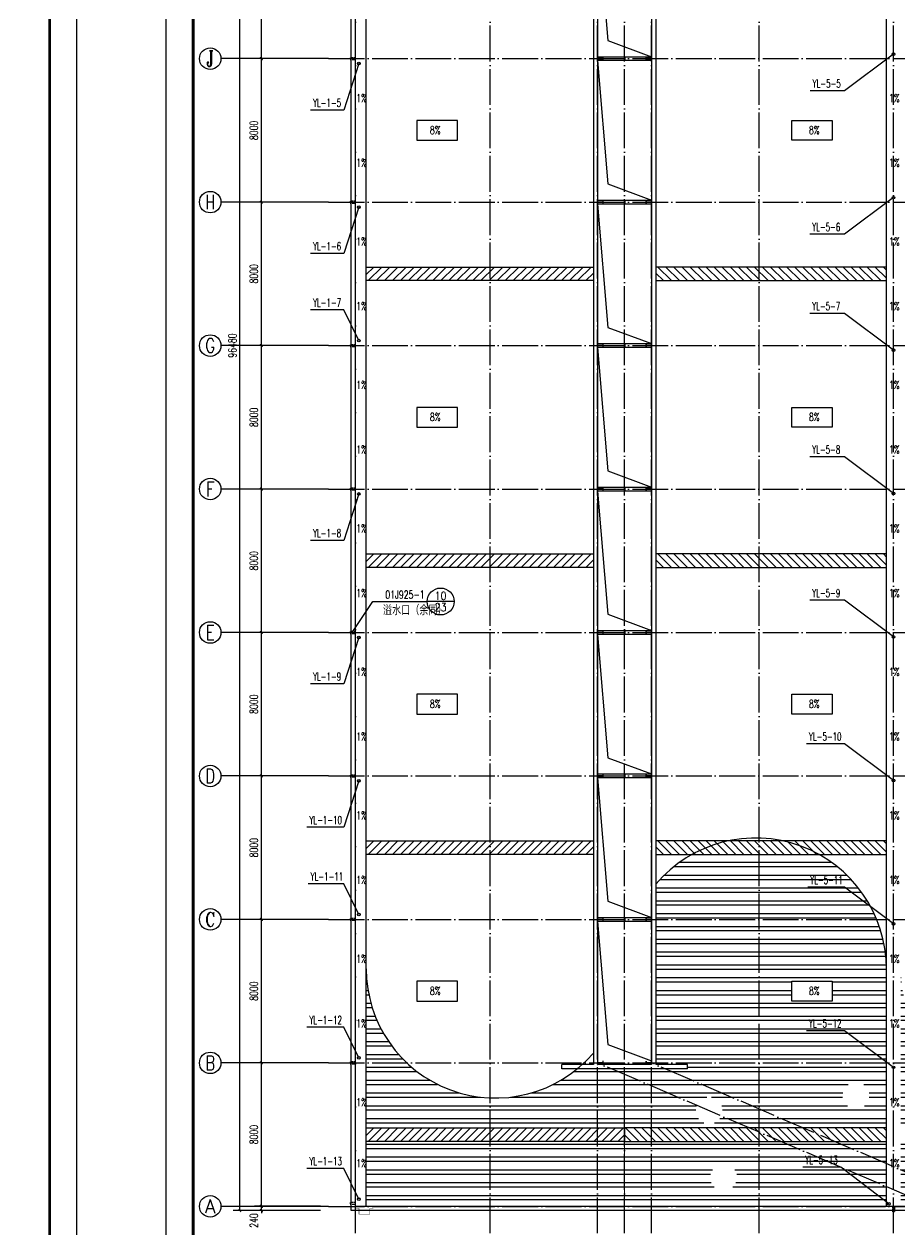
# Model space of a CAD drawing. Extents: x 14168272 to 29396535, y -812963 to 33736.
# Drawn here: x 14857348 to 14906172, y -305534 to -238294 of the extents above; entities that cross this region are included whole.
import ezdxf
from ezdxf.enums import TextEntityAlignment as Align

# ---------------------------------------------------------------- set-up
doc = ezdxf.new("R2010")
doc.units = 0
doc.header["$LTSCALE"] = 1000
doc.header["$MEASUREMENT"] = 0
doc.linetypes.add('DASH', pattern=[0.35, 0.25, -0.1])
doc.linetypes.add('DOTE', pattern=[2.42, 2, -0.2, 0.02, -0.2])
for name, color, linetype in [('AXIS', 3, 'Continuous'), ('AXIS_TEXT', 7, 'Continuous'), ('COLUMN', 2, 'Continuous'), ('DIM_IDEN', 3, 'Continuous'), ('DIM_SYMB', 3, 'Continuous'), ('DIM_雨水', 3, 'Continuous'), ('DOTE', 8, 'DOTE'), ('PUB_DIM', 3, 'Continuous'), ('PUB_TEXT', 7, 'Continuous'), ('TK', 4, 'Continuous'), ('TWT_TEXT', 7, 'Continuous'), ('VPIPE-雨水', 4, 'Continuous'), ('WALL-PARAPET', 6, 'Continuous'), ('填充', 251, 'Continuous'), ('采光带', 4, 'Continuous')]:
    doc.layers.add(name, color=color, linetype=linetype)
doc.styles.add('_TCH_AXIS', font='COMPLEX', dxfattribs={"bigfont": 'GBCBIG'})
doc.styles.add('_TCH_DIM', font='SIMPLEX', dxfattribs={"bigfont": 'GBCBIG'})
doc.styles.add('_TCH_DIM_T3', font='SIMPLEX', dxfattribs={"width": 0.705882, "bigfont": 'GBCBIG'})
doc.styles.add('_TCH_LABEL', font='COMPLEX', dxfattribs={"bigfont": 'GBCBIG'})
doc.styles.add('_TWT_SERIAL', font='COMPLEX', dxfattribs={"width": 0.8, "height": 3, "bigfont": 'HZTXT'})
doc.styles.add('COMPLEX', font='COMPLEX')
doc.dimstyles.new('_TCH_ARCH&&150', dxfattribs={"dimtxt": 446.25, "dimasz": 150, "dimexe": 375, "dimexo": 450, "dimgap": 189.375, "dimtad": 1, "dimdec": 0, "dimzin": 0, "dimdsep": 46, "dimtxsty": '_TCH_DIM_T3', "dimblk": 'ARCHTICK', "dimcen": 0.09, "dimclrt": 7, "dimazin": 2, "dimtfac": 1, "dimtdec": 0, "dimtix": 1, "dimtmove": 2, "dimatfit": 3, "dimfxl": 0, "dimtolj": 1, "dimtzin": 0, "dimarcsym": 0})

# ---------------------------------------------------------------- blocks, each defined once
blk = doc.blocks.new('A$C0FCD69EC')
at = {"layer": 'COLUMN'}
blk.add_hatch(color=256, dxfattribs=at).paths.add_polyline_path([(300, 180), (294, 180), (294, 94), (6, 94), (6, 180), (0, 180), (0, 0), (6, 0), (6, 86), (294, 86), (294, 0), (300, 0)])
blk.add_lwpolyline([(300, 0), (294, 0), (294, 86), (6, 86), (6, 0), (0, 0), (0, 180), (6, 180), (6, 94), (294, 94), (294, 180), (300, 180)], close=True, dxfattribs=at)
blk = doc.blocks.new('A$C22C4548D')
blk.add_line((0, 10), (300, 10))
blk.add_lwpolyline([(30, 20), (270, 20), (270, 0), (30, 0)], close=True)
blk = doc.blocks.new('GeYuanFrame_34818471', base_point=(20.09, 4.53))
at = {"layer": 'TK'}
blk.add_lwpolyline([(20.09, 4.53), (20.09, 598.53), (1071.09, 598.53), (1071.09, 4.53)], close=True, dxfattribs=at)
at = {"layer": 'TK', "const_width": 1}
blk.add_lwpolyline([(45.09, 588.53), (1061.09, 588.53), (1061.09, 14.53), (45.09, 14.53)], close=True, dxfattribs=at)
blk = doc.blocks.new('GeYuanFrame_16784812', base_point=(20.09, 4.53))
at = {"layer": 'TK'}
blk.add_lwpolyline([(20.09, 4.53), (20.09, 598.53), (1071.09, 598.53), (1071.09, 4.53)], close=True, dxfattribs=at)
at = {"layer": 'TK', "const_width": 1}
blk.add_lwpolyline([(45.09, 588.53), (1061.09, 588.53), (1061.09, 14.53), (45.09, 14.53)], close=True, dxfattribs=at)
blk = doc.blocks.new('_AXISO')
blk.add_circle((0, 0), 0.5)
at = {"layer": 'AXIS_TEXT', "style": 'COMPLEX', "width": 1.041667}
blk.add_attdef('A', text='', height=0.56, dxfattribs=at).set_placement((-0.25, -0.28), (0.25, -0.28), align=Align.FIT)
blk = doc.blocks.new('_ArchTick')
at = {"color": 0, "linetype": 'ByBlock', "const_width": 0.4}
blk.add_lwpolyline([(-0.5, -0.5), (0.5, 0.5)], dxfattribs=at)
blk = doc.blocks.new('*D235')
at = {"layer": 'AXIS', "color": 0, "lineweight": -2}
for p, q in [((14873873, -207980), (14868998, -207980)), ((14869373, -304460), (14869373, -207980)), ((14873873, -304460), (14868998, -304460))]:
    blk.add_line(p, q, dxfattribs=at)
at = {"layer": 'Defpoints', "color": 0}
for p in [(14869373, -207980), (14874323, -207980), (14874323, -304460)]:
    blk.add_point(p, dxfattribs=at)
at = {"layer": 'AXIS', "color": 0, "lineweight": -2, "xscale": 150, "yscale": 150, "zscale": 150}
for p, rotation in [((14869373, -207980), 90), ((14869373, -304460), 270)]:
    blk.add_blockref('_ArchTick', p, dxfattribs=dict(at, rotation=rotation))
at = {"layer": 'AXIS', "color": 7, "insert": (14868960, -256220), "char_height": 446.2, "attachment_point": 5, "rotation": 90, "style": '_TCH_DIM_T3'}
blk.add_mtext('\\A1;96480', dxfattribs=at)
blk = doc.blocks.new('*D236')
at = {"layer": 'AXIS', "color": 0, "lineweight": -2}
for p, q in [((14873873, -304220), (14870198, -304220)), ((14873873, -304460), (14870198, -304460)), ((14870573, -304220), (14870573, -304070)), ((14870573, -304460), (14870573, -304220)), ((14870573, -304460), (14870573, -304610))]:
    blk.add_line(p, q, dxfattribs=at)
at = {"layer": 'Defpoints', "color": 0}
for p in [(14870573, -304220), (14874323, -304220), (14874323, -304460)]:
    blk.add_point(p, dxfattribs=at)
at = {"layer": 'AXIS', "color": 0, "lineweight": -2, "xscale": 150, "yscale": 150, "zscale": 150}
for p, rotation in [((14870573, -304220), 270), ((14870573, -304460), 90)]:
    blk.add_blockref('_ArchTick', p, dxfattribs=dict(at, rotation=rotation))
at = {"layer": 'AXIS', "color": 7, "insert": (14870160, -305015), "char_height": 446.2, "attachment_point": 5, "rotation": 90, "style": '_TCH_DIM_T3'}
blk.add_mtext('\\A1;240', dxfattribs=at)
blk = doc.blocks.new('*D237')
at = {"layer": 'AXIS', "color": 0, "lineweight": -2}
for p, q in [((14873873, -296220), (14870198, -296220)), ((14870573, -304220), (14870573, -296220)), ((14873873, -304220), (14870198, -304220))]:
    blk.add_line(p, q, dxfattribs=at)
at = {"layer": 'Defpoints', "color": 0}
for p in [(14870573, -296220), (14874323, -296220), (14874323, -304220)]:
    blk.add_point(p, dxfattribs=at)
at = {"layer": 'AXIS', "color": 0, "lineweight": -2, "xscale": 150, "yscale": 150, "zscale": 150}
for p, rotation in [((14870573, -296220), 90), ((14870573, -304220), 270)]:
    blk.add_blockref('_ArchTick', p, dxfattribs=dict(at, rotation=rotation))
at = {"layer": 'AXIS', "color": 7, "insert": (14870160, -300220), "char_height": 446.2, "attachment_point": 5, "rotation": 90, "style": '_TCH_DIM_T3'}
blk.add_mtext('\\A1;8000', dxfattribs=at)
blk = doc.blocks.new('*D238')
at = {"layer": 'AXIS', "color": 0, "lineweight": -2}
for p, q in [((14873873, -288220), (14870198, -288220)), ((14870573, -296220), (14870573, -288220)), ((14873873, -296220), (14870198, -296220))]:
    blk.add_line(p, q, dxfattribs=at)
at = {"layer": 'Defpoints', "color": 0}
for p in [(14870573, -288220), (14874323, -288220), (14874323, -296220)]:
    blk.add_point(p, dxfattribs=at)
at = {"layer": 'AXIS', "color": 0, "lineweight": -2, "xscale": 150, "yscale": 150, "zscale": 150}
for p, rotation in [((14870573, -288220), 90), ((14870573, -296220), 270)]:
    blk.add_blockref('_ArchTick', p, dxfattribs=dict(at, rotation=rotation))
at = {"layer": 'AXIS', "color": 7, "insert": (14870160, -292220), "char_height": 446.2, "attachment_point": 5, "rotation": 90, "style": '_TCH_DIM_T3'}
blk.add_mtext('\\A1;8000', dxfattribs=at)
blk = doc.blocks.new('*D239')
at = {"layer": 'AXIS', "color": 0, "lineweight": -2}
for p, q in [((14873873, -280220), (14870198, -280220)), ((14870573, -288220), (14870573, -280220)), ((14873873, -288220), (14870198, -288220))]:
    blk.add_line(p, q, dxfattribs=at)
at = {"layer": 'Defpoints', "color": 0}
for p in [(14870573, -280220), (14874323, -280220), (14874323, -288220)]:
    blk.add_point(p, dxfattribs=at)
at = {"layer": 'AXIS', "color": 0, "lineweight": -2, "xscale": 150, "yscale": 150, "zscale": 150}
for p, rotation in [((14870573, -280220), 90), ((14870573, -288220), 270)]:
    blk.add_blockref('_ArchTick', p, dxfattribs=dict(at, rotation=rotation))
at = {"layer": 'AXIS', "color": 7, "insert": (14870160, -284220), "char_height": 446.2, "attachment_point": 5, "rotation": 90, "style": '_TCH_DIM_T3'}
blk.add_mtext('\\A1;8000', dxfattribs=at)
blk = doc.blocks.new('*D240')
at = {"layer": 'AXIS', "color": 0, "lineweight": -2}
for p, q in [((14873873, -272220), (14870198, -272220)), ((14870573, -280220), (14870573, -272220)), ((14873873, -280220), (14870198, -280220))]:
    blk.add_line(p, q, dxfattribs=at)
at = {"layer": 'Defpoints', "color": 0}
for p in [(14870573, -272220), (14874323, -272220), (14874323, -280220)]:
    blk.add_point(p, dxfattribs=at)
at = {"layer": 'AXIS', "color": 0, "lineweight": -2, "xscale": 150, "yscale": 150, "zscale": 150}
for p, rotation in [((14870573, -272220), 90), ((14870573, -280220), 270)]:
    blk.add_blockref('_ArchTick', p, dxfattribs=dict(at, rotation=rotation))
at = {"layer": 'AXIS', "color": 7, "insert": (14870160, -276220), "char_height": 446.2, "attachment_point": 5, "rotation": 90, "style": '_TCH_DIM_T3'}
blk.add_mtext('\\A1;8000', dxfattribs=at)
blk = doc.blocks.new('*D241')
at = {"layer": 'AXIS', "color": 0, "lineweight": -2}
for p, q in [((14873873, -264220), (14870198, -264220)), ((14870573, -272220), (14870573, -264220)), ((14873873, -272220), (14870198, -272220))]:
    blk.add_line(p, q, dxfattribs=at)
at = {"layer": 'Defpoints', "color": 0}
for p in [(14870573, -264220), (14874323, -264220), (14874323, -272220)]:
    blk.add_point(p, dxfattribs=at)
at = {"layer": 'AXIS', "color": 0, "lineweight": -2, "xscale": 150, "yscale": 150, "zscale": 150}
for p, rotation in [((14870573, -264220), 90), ((14870573, -272220), 270)]:
    blk.add_blockref('_ArchTick', p, dxfattribs=dict(at, rotation=rotation))
at = {"layer": 'AXIS', "color": 7, "insert": (14870160, -268220), "char_height": 446.2, "attachment_point": 5, "rotation": 90, "style": '_TCH_DIM_T3'}
blk.add_mtext('\\A1;8000', dxfattribs=at)
blk = doc.blocks.new('*D242')
at = {"layer": 'AXIS', "color": 0, "lineweight": -2}
for p, q in [((14873873, -256220), (14870198, -256220)), ((14870573, -264220), (14870573, -256220)), ((14873873, -264220), (14870198, -264220))]:
    blk.add_line(p, q, dxfattribs=at)
at = {"layer": 'Defpoints', "color": 0}
for p in [(14870573, -256220), (14874323, -256220), (14874323, -264220)]:
    blk.add_point(p, dxfattribs=at)
at = {"layer": 'AXIS', "color": 0, "lineweight": -2, "xscale": 150, "yscale": 150, "zscale": 150}
for p, rotation in [((14870573, -256220), 90), ((14870573, -264220), 270)]:
    blk.add_blockref('_ArchTick', p, dxfattribs=dict(at, rotation=rotation))
at = {"layer": 'AXIS', "color": 7, "insert": (14870160, -260220), "char_height": 446.2, "attachment_point": 5, "rotation": 90, "style": '_TCH_DIM_T3'}
blk.add_mtext('\\A1;8000', dxfattribs=at)
blk = doc.blocks.new('*D243')
at = {"layer": 'AXIS', "color": 0, "lineweight": -2}
for p, q in [((14873873, -248220), (14870198, -248220)), ((14870573, -256220), (14870573, -248220)), ((14873873, -256220), (14870198, -256220))]:
    blk.add_line(p, q, dxfattribs=at)
at = {"layer": 'Defpoints', "color": 0}
for p in [(14870573, -248220), (14874323, -248220), (14874323, -256220)]:
    blk.add_point(p, dxfattribs=at)
at = {"layer": 'AXIS', "color": 0, "lineweight": -2, "xscale": 150, "yscale": 150, "zscale": 150}
for p, rotation in [((14870573, -248220), 90), ((14870573, -256220), 270)]:
    blk.add_blockref('_ArchTick', p, dxfattribs=dict(at, rotation=rotation))
at = {"layer": 'AXIS', "color": 7, "insert": (14870160, -252220), "char_height": 446.2, "attachment_point": 5, "rotation": 90, "style": '_TCH_DIM_T3'}
blk.add_mtext('\\A1;8000', dxfattribs=at)
blk = doc.blocks.new('*D244')
at = {"layer": 'AXIS', "color": 0, "lineweight": -2}
for p, q in [((14873873, -240220), (14870198, -240220)), ((14870573, -248220), (14870573, -240220)), ((14873873, -248220), (14870198, -248220))]:
    blk.add_line(p, q, dxfattribs=at)
at = {"layer": 'Defpoints', "color": 0}
for p in [(14870573, -240220), (14874323, -240220), (14874323, -248220)]:
    blk.add_point(p, dxfattribs=at)
at = {"layer": 'AXIS', "color": 0, "lineweight": -2, "xscale": 150, "yscale": 150, "zscale": 150}
for p, rotation in [((14870573, -240220), 90), ((14870573, -248220), 270)]:
    blk.add_blockref('_ArchTick', p, dxfattribs=dict(at, rotation=rotation))
at = {"layer": 'AXIS', "color": 7, "insert": (14870160, -244220), "char_height": 446.2, "attachment_point": 5, "rotation": 90, "style": '_TCH_DIM_T3'}
blk.add_mtext('\\A1;8000', dxfattribs=at)
blk = doc.blocks.new('*D245')
at = {"layer": 'AXIS', "color": 0, "lineweight": -2}
for p, q in [((14873873, -232220), (14870198, -232220)), ((14870573, -240220), (14870573, -232220)), ((14873873, -240220), (14870198, -240220))]:
    blk.add_line(p, q, dxfattribs=at)
at = {"layer": 'Defpoints', "color": 0}
for p in [(14870573, -232220), (14874323, -232220), (14874323, -240220)]:
    blk.add_point(p, dxfattribs=at)
at = {"layer": 'AXIS', "color": 0, "lineweight": -2, "xscale": 150, "yscale": 150, "zscale": 150}
for p, rotation in [((14870573, -232220), 90), ((14870573, -240220), 270)]:
    blk.add_blockref('_ArchTick', p, dxfattribs=dict(at, rotation=rotation))
at = {"layer": 'AXIS', "color": 7, "insert": (14870160, -236220), "char_height": 446.2, "attachment_point": 5, "rotation": 90, "style": '_TCH_DIM_T3'}
blk.add_mtext('\\A1;8000', dxfattribs=at)

msp = doc.modelspace()

# ---------------------------------------------------------------- hatches: boundary and pattern name
at = {"layer": '填充'}
h = msp.add_hatch(dxfattribs=at)
h.set_pattern_fill('ANSI32', color=250, scale=150, angle=315, style=0)
h.set_pattern_definition([(0, (0, 0), (2e-13, 714.375), []), (0, (238.1, -238.1), (2e-13, 714.375), [])])
h.paths.add_polyline_path([(14920822.6, -296550.3), (14919322.6, -296550.3), (14918241.8, -296550.3, -0.638767), (14906222.6, -290980.9), (14906222.6, -299840.3), (14920822.6, -299840.3)])
h.paths.add_polyline_path([(14920822.6, -300600.3), (14906222.6, -300600.3), (14906222.6, -304220.3), (14920822.6, -304220.3)])
h.paths.add_polyline_path([(14935222.6, -300600.3), (14920822.6, -300600.3), (14920822.6, -302594), (14922402.6, -302594), (14925593.5, -302594, -1), (14927093.5, -302594, -1), (14925593.5, -302594), (14922402.6, -302594), (14920822.6, -302594), (14920822.6, -304220.3), (14935026.7, -304220.3, -0.1009018), (14935222.6, -304139.6)])
h.paths.add_polyline_path([(14935222.6, -290980.9, 0.2791977), (14931358.5, -284600.3), (14924686.7, -284600.3, 0.0950382), (14922562.6, -286287.5), (14922562.6, -296310.3), (14924322.6, -296310.3), (14924322.6, -296550.3), (14922322.6, -296550.3), (14921596.1, -296550.3), (14921596.1, -298870.3), (14924787, -298870.3, -1), (14926287, -298870.3, -1), (14924787, -298870.3), (14921596.1, -298870.3), (14921596.1, -296550.3), (14920822.6, -296550.3), (14920822.6, -299840.3), (14929576.3, -299840.3), (14929576.3, -298030.3), (14932971.7, -298030.3, -1), (14934471.7, -298030.3, -1), (14932971.7, -298030.3), (14929576.3, -298030.3), (14929576.3, -299840.3), (14935222.6, -299840.3)])
h.paths.add_polyline_path([(14930145.4, -292774.3), (14930145.4, -291666.4), (14932402.5, -291666.4), (14932402.5, -292774.3)], flags=16)
h.paths.add_polyline_path([(14890822.6, -296550.3), (14889322.6, -296550.3), (14888185.6, -296550.3, -0.6329554), (14876422.6, -290980.9), (14876422.6, -299840.3), (14890822.6, -299840.3)])
h.paths.add_polyline_path([(14890822.6, -300600.3), (14876422.6, -300600.3), (14876422.6, -304139.6, -0.1009018), (14876618.4, -304220.3), (14890822.6, -304220.3)])
h.paths.add_polyline_path([(14905422.6, -300600.3), (14890822.6, -300600.3), (14890822.6, -302594), (14892402.6, -302594), (14895593.5, -302594, -1), (14897093.5, -302594, -1), (14895593.5, -302594), (14892402.6, -302594), (14890822.6, -302594), (14890822.6, -304220.3), (14905422.6, -304220.3)])
h.paths.add_polyline_path([(14905422.6, -290980.9, 0.2723168), (14901669.2, -284600.3), (14894576, -284600.3, 0.0898732), (14892562.6, -286250.5), (14892562.6, -296310.3), (14894322.6, -296310.3), (14894322.6, -296550.3), (14892322.6, -296550.3), (14891596.1, -296550.3), (14891596.1, -298870.3), (14894787, -298870.3, -1), (14896287, -298870.3, -1), (14894787, -298870.3), (14891596.1, -298870.3), (14891596.1, -296550.3), (14890822.6, -296550.3), (14890822.6, -299840.3), (14899576.3, -299840.3), (14899576.3, -298030.3), (14902971.7, -298030.3, -1), (14904471.7, -298030.3, -1), (14902971.7, -298030.3), (14899576.3, -298030.3), (14899576.3, -299840.3), (14905422.6, -299840.3)])
h.paths.add_polyline_path([(14900145.4, -292774.3), (14900145.4, -291666.4), (14902402.5, -291666.4), (14902402.5, -292774.3)], flags=16)
h.paths.add_polyline_path([(14884444.8, -298696.9), (14884444.8, -297363.8), (14883775.4, -297363.8), (14883775.4, -298696.9)], flags=24)
h.paths.add_polyline_path([(14884444.8, -300736.9), (14884444.8, -299703.8), (14883775.4, -299703.8), (14883775.4, -300736.9)], flags=9)
h.paths.add_polyline_path([(14889436, -297672.5), (14890709.1, -297672.5), (14890709.1, -297003.2), (14889436, -297003.2)], flags=24)
h.paths.add_polyline_path([(14887656, -297672.5), (14888989.1, -297672.5), (14888989.1, -297003.2), (14887656, -297003.2)], flags=24)
h.paths.add_polyline_path([(14884444.8, -303076.9), (14884444.8, -301743.8), (14883775.4, -301743.8), (14883775.4, -303076.9)], flags=24)
h.paths.add_polyline_path([(14893425.6, -303372.9), (14895604.9, -303372.9), (14895604.9, -302627.2), (14893425.6, -302627.2)], flags=24)
h.paths.add_polyline_path([(14893149.4, -302548.1), (14895547.5, -302548.1), (14895547.5, -301878.7), (14893149.4, -301878.7)], flags=24)
h.paths.add_polyline_path([(14900992.6, -292536.6), (14901785.7, -292536.6), (14901785.7, -291867.3), (14900992.6, -291867.3)], flags=8)
h.paths.add_polyline_path([(14900397.5, -298830.1), (14902970.6, -298830.1), (14902970.6, -298059.4), (14900397.5, -298059.4)], flags=24)
h.paths.add_polyline_path([(14900527.7, -297984.4), (14902925.8, -297984.4), (14902925.8, -297315), (14900527.7, -297315)], flags=24)
h.paths.add_polyline_path([(14892656, -297672.5), (14893989.1, -297672.5), (14893989.1, -297003.2), (14892656, -297003.2)], flags=24)
h.paths.add_polyline_path([(14890936, -297672.5), (14892209.1, -297672.5), (14892209.1, -297003.2), (14890936, -297003.2)], flags=24)
h.paths.add_polyline_path([(14892637.3, -299670.1), (14894813.8, -299670.1), (14894813.8, -298899.4), (14892637.3, -298899.4)], flags=24)
h.paths.add_polyline_path([(14892343, -298824.4), (14894741.1, -298824.4), (14894741.1, -298155), (14892343, -298155)], flags=24)
h.paths.add_polyline_path([(14914444.8, -298696.9), (14914444.8, -297363.8), (14913775.4, -297363.8), (14913775.4, -298696.9)], flags=24)
h.paths.add_polyline_path([(14914444.8, -300736.9), (14914444.8, -299703.8), (14913775.4, -299703.8), (14913775.4, -300736.9)], flags=9)
h.paths.add_polyline_path([(14919436, -297672.5), (14920709.1, -297672.5), (14920709.1, -297003.2), (14919436, -297003.2)], flags=24)
h.paths.add_polyline_path([(14917656, -297672.5), (14918989.1, -297672.5), (14918989.1, -297003.2), (14917656, -297003.2)], flags=24)
h.paths.add_polyline_path([(14914444.8, -303076.9), (14914444.8, -301743.8), (14913775.4, -301743.8), (14913775.4, -303076.9)], flags=24)
h.paths.add_polyline_path([(14923425.6, -303372.9), (14925604.9, -303372.9), (14925604.9, -302627.2), (14923425.6, -302627.2)], flags=24)
h.paths.add_polyline_path([(14923149.4, -302548.1), (14925547.5, -302548.1), (14925547.5, -301878.7), (14923149.4, -301878.7)], flags=24)
h.paths.add_polyline_path([(14930992.6, -292536.6), (14931785.7, -292536.6), (14931785.7, -291867.3), (14930992.6, -291867.3)], flags=8)
h.paths.add_polyline_path([(14930397.5, -298830.1), (14932970.6, -298830.1), (14932970.6, -298059.4), (14930397.5, -298059.4)], flags=24)
h.paths.add_polyline_path([(14930527.7, -297984.4), (14932925.8, -297984.4), (14932925.8, -297315), (14930527.7, -297315)], flags=24)
h.paths.add_polyline_path([(14922656, -297672.5), (14923989.1, -297672.5), (14923989.1, -297003.2), (14922656, -297003.2)], flags=24)
h.paths.add_polyline_path([(14920936, -297672.5), (14922209.1, -297672.5), (14922209.1, -297003.2), (14920936, -297003.2)], flags=24)
h.paths.add_polyline_path([(14922637.3, -299670.1), (14924813.8, -299670.1), (14924813.8, -298899.4), (14922637.3, -298899.4)], flags=24)
h.paths.add_polyline_path([(14922343, -298824.4), (14924741.1, -298824.4), (14924741.1, -298155), (14922343, -298155)], flags=24)
at = {"layer": '采光带'}
h = msp.add_hatch(dxfattribs=at)
h.set_pattern_fill('ANSI31', color=8, scale=200, angle=-90, style=0)
h.set_pattern_definition([(225, (14655887.14, 8794378.5), (-224.506403, 224.506403), [])])
h.paths.add_polyline_path([(14889082.6, -252600.3), (14876422.6, -252600.3), (14876422.6, -251840.3), (14889082.6, -251840.3)])
h = msp.add_hatch(dxfattribs=at)
h.set_pattern_fill('ANSI31', color=8, scale=200, angle=-90, style=0)
h.set_pattern_definition([(315, (15125758, 8794378.5), (224.506403, 224.506403), [])])
h.paths.add_polyline_path([(14892562.6, -252600.3), (14905422.6, -252600.3), (14905422.6, -251840.3), (14892562.6, -251840.3)])
h = msp.add_hatch(dxfattribs=at)
h.set_pattern_fill('ANSI31', color=8, scale=200, angle=-90, style=0)
h.set_pattern_definition([(225, (14655887.14, 8778378.5), (-224.506403, 224.506403), [])])
h.paths.add_polyline_path([(14889082.6, -268600.3), (14876422.6, -268600.3), (14876422.6, -267840.3), (14889082.6, -267840.3)])
h = msp.add_hatch(dxfattribs=at)
h.set_pattern_fill('ANSI31', color=8, scale=200, angle=-90, style=0)
h.set_pattern_definition([(315, (15125758, 8778378.5), (224.506403, 224.506403), [])])
h.paths.add_polyline_path([(14892562.6, -268600.3), (14905422.6, -268600.3), (14905422.6, -267840.3), (14892562.6, -267840.3)])
h = msp.add_hatch(dxfattribs=at)
h.set_pattern_fill('ANSI31', color=8, scale=200, angle=-90, style=0)
h.set_pattern_definition([(225, (14655887.14, 8762378.5), (-224.506403, 224.506403), [])])
h.paths.add_polyline_path([(14889082.6, -284600.3), (14876422.6, -284600.3), (14876422.6, -283840.3), (14889082.6, -283840.3)])
h = msp.add_hatch(dxfattribs=at)
h.set_pattern_fill('ANSI31', color=8, scale=200, angle=-90, style=0)
h.set_pattern_definition([(315, (15125758, 8762378.5), (224.506403, 224.506403), [])])
h.paths.add_polyline_path([(14892562.6, -284600.3), (14905422.6, -284600.3), (14905422.6, -283840.3), (14892562.6, -283840.3)])
h = msp.add_hatch(dxfattribs=at)
h.set_pattern_fill('ANSI31', color=8, scale=200, angle=-90, style=0)
h.set_pattern_definition([(225, (14655887.14, 8746378.5), (-224.506403, 224.506403), [])])
h.paths.add_polyline_path([(14890822.6, -300600.3), (14876422.6, -300600.3), (14876422.6, -299840.3), (14890822.6, -299840.3)])
h = msp.add_hatch(dxfattribs=at)
h.set_pattern_fill('ANSI31', color=8, scale=200, angle=-90, style=0)
h.set_pattern_definition([(315, (15125758, 8746378.5), (224.506403, 224.506403), [])])
h.paths.add_polyline_path([(14890822.6, -300600.3), (14905422.6, -300600.3), (14905422.6, -299840.3), (14890822.6, -299840.3)])

# ---------------------------------------------------------------- linework, layer by layer
at = {"ltscale": 0.5}
for p, q in [((14876422.6, -304220.3), (14876422.6, -208220.3)), ((14905422.6, -304220.3), (14905422.6, -208220.3))]:
    msp.add_line(p, q, dxfattribs=at)
for points in [[(14875582.6, -207980.3), (14936062.6, -207980.3), (14936062.6, -304460.3), (14875582.6, -304460.3)], [(14875822.6, -208220.3), (14935822.6, -208220.3), (14935822.6, -304220.3), (14875822.6, -304220.3)], [(14892322.6, -240330.3), (14889322.6, -240330.3), (14889322.6, -240110.3), (14892322.6, -240110.3)], [(14879242.7, -243666.4), (14879242.7, -244774.3), (14881499.7, -244774.3), (14881499.7, -243666.4)], [(14902402.5, -243666.4), (14902402.5, -244774.3), (14900145.4, -244774.3), (14900145.4, -243666.4)], [(14892322.6, -248330.3), (14889322.6, -248330.3), (14889322.6, -248110.3), (14892322.6, -248110.3)], [(14892322.6, -256330.3), (14889322.6, -256330.3), (14889322.6, -256110.3), (14892322.6, -256110.3)], [(14879242.7, -259666.4), (14879242.7, -260774.3), (14881499.7, -260774.3), (14881499.7, -259666.4)], [(14902402.5, -259666.4), (14902402.5, -260774.3), (14900145.4, -260774.3), (14900145.4, -259666.4)], [(14892322.6, -264330.3), (14889322.6, -264330.3), (14889322.6, -264110.3), (14892322.6, -264110.3)], [(14892322.6, -272330.3), (14889322.6, -272330.3), (14889322.6, -272110.3), (14892322.6, -272110.3)], [(14879242.7, -275666.4), (14879242.7, -276774.3), (14881499.7, -276774.3), (14881499.7, -275666.4)], [(14902402.5, -275666.4), (14902402.5, -276774.3), (14900145.4, -276774.3), (14900145.4, -275666.4)], [(14892322.6, -280330.3), (14889322.6, -280330.3), (14889322.6, -280110.3), (14892322.6, -280110.3)], [(14892322.6, -288330.3), (14889322.6, -288330.3), (14889322.6, -288110.3), (14892322.6, -288110.3)], [(14879242.7, -291666.4), (14879242.7, -292774.3), (14881499.7, -292774.3), (14881499.7, -291666.4)], [(14902402.5, -291666.4), (14902402.5, -292774.3), (14900145.4, -292774.3), (14900145.4, -291666.4)]]:
    msp.add_lwpolyline(points, close=True)
for points in [[(14889322.6, -232330.3), (14889893.2, -239204.4), (14892322.6, -240110.3)], [(14889322.6, -240330.3), (14889893.2, -247204.4), (14892322.6, -248110.3)], [(14889322.6, -248330.3), (14889893.2, -255204.4), (14892322.6, -256110.3)], [(14889322.6, -256330.3), (14889893.2, -263204.4), (14892322.6, -264110.3)], [(14889322.6, -264330.3), (14889893.2, -271204.4), (14892322.6, -272110.3)], [(14889322.6, -272330.3), (14889893.2, -279204.4), (14892322.6, -280110.3)], [(14889322.6, -280330.3), (14889893.2, -287204.4), (14892322.6, -288110.3)], [(14889322.6, -288330.3), (14889893.2, -295204.4), (14892322.6, -296110.3)]]:
    msp.add_lwpolyline(points)
at = {"linetype": 'DASH', "ltscale": 0.3}
for points in [[(14875822.6, -240270.3), (14875822.6, -240170.3), (14875522.6, -240170.3), (14875522.6, -240270.3)], [(14875822.6, -248270.3), (14875822.6, -248170.3), (14875522.6, -248170.3), (14875522.6, -248270.3)], [(14875822.6, -256270.3), (14875822.6, -256170.3), (14875522.6, -256170.3), (14875522.6, -256270.3)], [(14875822.6, -264270.3), (14875822.6, -264170.3), (14875522.6, -264170.3), (14875522.6, -264270.3)], [(14875822.6, -272270.3), (14875822.6, -272170.3), (14875522.6, -272170.3), (14875522.6, -272270.3)], [(14875822.6, -280270.3), (14875822.6, -280170.3), (14875522.6, -280170.3), (14875522.6, -280270.3)], [(14875822.6, -288270.3), (14875822.6, -288170.3), (14875522.6, -288170.3), (14875522.6, -288270.3)], [(14875822.6, -296270.3), (14875822.6, -296170.3), (14875522.6, -296170.3), (14875522.6, -296270.3)], [(14875822.6, -304105.8), (14875822.6, -304005.8), (14875522.6, -304005.8), (14875522.6, -304105.8)], [(14905872.6, -304520.3), (14905772.6, -304520.3), (14905772.6, -304220.3), (14905872.6, -304220.3)]]:
    msp.add_lwpolyline(points, close=True, dxfattribs=at)
at = {"ltscale": 0.5, "const_width": 50}
msp.add_lwpolyline([(14890822.6, -304220.3), (14890822.6, -296550.3)], dxfattribs=at)
at = {"const_width": 30}
msp.add_lwpolyline([(14875822.6, -304340.3), (14876022.6, -304340.3), (14876022.6, -304660.3), (14876622.6, -304660.3), (14876622.6, -304340.3), (14876822.6, -304340.3)], dxfattribs=at)
at = {"ltscale": 0.5}
for centre, radius, start, end in [((14898122.6, -290980.9), 7300, 0, 139.60933), ((14883622.6, -290980.9), 7200, 180, 319.317488)]:
    msp.add_arc(centre, radius, start, end, dxfattribs=at)
at = {"layer": 'AXIS'}
for p, q in [((14874322.6, -240220.3), (14868322.6, -240220.3)), ((14874322.6, -248220.3), (14868322.6, -248220.3)), ((14874322.6, -256220.3), (14868322.6, -256220.3)), ((14874322.6, -264220.3), (14868322.6, -264220.3)), ((14874322.6, -272220.3), (14868322.6, -272220.3)), ((14874322.6, -280220.3), (14868322.6, -280220.3)), ((14874322.6, -288220.3), (14868322.6, -288220.3)), ((14874322.6, -296220.3), (14868322.6, -296220.3)), ((14874322.6, -304220.3), (14868322.6, -304220.3))]:
    msp.add_line(p, q, dxfattribs=at)
at = {"layer": 'DIM_IDEN', "color": 0}
for p, q in [((14875672.6, -272170.3), (14876795.5, -270491.4)), ((14876795.5, -270491.4), (14879817.8, -270491.4)), ((14881317.8, -270491.4), (14879817.8, -270491.4))]:
    msp.add_line(p, q, dxfattribs=at)
for centre, radius in [((14880567.8, -270491.4), 750), ((14875672.6, -272170.3), 0)]:
    msp.add_circle(centre, radius, dxfattribs=at)
at = {"layer": 'DIM_SYMB'}
for points in [[(14876122.6, -238402.8, 0, 0, 0), (14876122.6, -239467.7, 120, 0, 0), (14876122.6, -239917.7, 0, 0, 0)], [(14905822.6, -238402.8, 0, 0, 0), (14905822.6, -239467.7, 120, 0, 0), (14905822.6, -239917.7, 0, 0, 0)], [(14876122.6, -242037.9, 0, 0, 0), (14876122.6, -240973, 120, 0, 0), (14876122.6, -240523, 0, 0, 0)], [(14905822.6, -242037.9, 0, 0, 0), (14905822.6, -240973, 120, 0, 0), (14905822.6, -240523, 0, 0, 0)], [(14876122.6, -246402.8, 0, 0, 0), (14876122.6, -247467.7, 120, 0, 0), (14876122.6, -247917.7, 0, 0, 0)], [(14905822.6, -246402.8, 0, 0, 0), (14905822.6, -247467.7, 120, 0, 0), (14905822.6, -247917.7, 0, 0, 0)], [(14876122.6, -250037.9, 0, 0, 0), (14876122.6, -248973, 120, 0, 0), (14876122.6, -248523, 0, 0, 0)], [(14905822.6, -250037.9, 0, 0, 0), (14905822.6, -248973, 120, 0, 0), (14905822.6, -248523, 0, 0, 0)], [(14876122.6, -254402.8, 0, 0, 0), (14876122.6, -255467.7, 120, 0, 0), (14876122.6, -255917.7, 0, 0, 0)], [(14905822.6, -254402.8, 0, 0, 0), (14905822.6, -255467.7, 120, 0, 0), (14905822.6, -255917.7, 0, 0, 0)], [(14876122.6, -258037.9, 0, 0, 0), (14876122.6, -256973, 120, 0, 0), (14876122.6, -256523, 0, 0, 0)], [(14905822.6, -258037.9, 0, 0, 0), (14905822.6, -256973, 120, 0, 0), (14905822.6, -256523, 0, 0, 0)], [(14876122.6, -262402.8, 0, 0, 0), (14876122.6, -263467.7, 120, 0, 0), (14876122.6, -263917.7, 0, 0, 0)], [(14905822.6, -262402.8, 0, 0, 0), (14905822.6, -263467.7, 120, 0, 0), (14905822.6, -263917.7, 0, 0, 0)], [(14876122.6, -266037.9, 0, 0, 0), (14876122.6, -264973, 120, 0, 0), (14876122.6, -264523, 0, 0, 0)], [(14905822.6, -266037.9, 0, 0, 0), (14905822.6, -264973, 120, 0, 0), (14905822.6, -264523, 0, 0, 0)], [(14876122.6, -270402.8, 0, 0, 0), (14876122.6, -271467.7, 120, 0, 0), (14876122.6, -271917.7, 0, 0, 0)], [(14905822.6, -270402.8, 0, 0, 0), (14905822.6, -271467.7, 120, 0, 0), (14905822.6, -271917.7, 0, 0, 0)], [(14876122.6, -274037.9, 0, 0, 0), (14876122.6, -272973, 120, 0, 0), (14876122.6, -272523, 0, 0, 0)], [(14905822.6, -274037.9, 0, 0, 0), (14905822.6, -272973, 120, 0, 0), (14905822.6, -272523, 0, 0, 0)], [(14876122.6, -278402.8, 0, 0, 0), (14876122.6, -279467.7, 120, 0, 0), (14876122.6, -279917.7, 0, 0, 0)], [(14905822.6, -278402.8, 0, 0, 0), (14905822.6, -279467.7, 120, 0, 0), (14905822.6, -279917.7, 0, 0, 0)], [(14876122.6, -282037.9, 0, 0, 0), (14876122.6, -280973, 120, 0, 0), (14876122.6, -280523, 0, 0, 0)], [(14905822.6, -282037.9, 0, 0, 0), (14905822.6, -280973, 120, 0, 0), (14905822.6, -280523, 0, 0, 0)], [(14876122.6, -286402.8, 0, 0, 0), (14876122.6, -287467.7, 120, 0, 0), (14876122.6, -287917.7, 0, 0, 0)], [(14905822.6, -286402.8, 0, 0, 0), (14905822.6, -287467.7, 120, 0, 0), (14905822.6, -287917.7, 0, 0, 0)], [(14876122.6, -290037.9, 0, 0, 0), (14876122.6, -288973, 120, 0, 0), (14876122.6, -288523, 0, 0, 0)], [(14905822.6, -290037.9, 0, 0, 0), (14905822.6, -288973, 120, 0, 0), (14905822.6, -288523, 0, 0, 0)], [(14876122.6, -294402.8, 0, 0, 0), (14876122.6, -295467.7, 120, 0, 0), (14876122.6, -295917.7, 0, 0, 0)], [(14905822.6, -294402.8, 0, 0, 0), (14905822.6, -295467.7, 120, 0, 0), (14905822.6, -295917.7, 0, 0, 0)], [(14876122.6, -298037.9, 0, 0, 0), (14876122.6, -296973, 120, 0, 0), (14876122.6, -296523, 0, 0, 0)], [(14905822.6, -298037.9, 0, 0, 0), (14905822.6, -296973, 120, 0, 0), (14905822.6, -296523, 0, 0, 0)], [(14876122.6, -302202.8, 0, 0, 0), (14876122.6, -303267.7, 120, 0, 0), (14876122.6, -303717.7, 0, 0, 0)], [(14905822.6, -302202.8, 0, 0, 0), (14905822.6, -303267.7, 120, 0, 0), (14905822.6, -303717.7, 0, 0, 0)]]:
    msp.add_lwpolyline(points, format="xyseb", dxfattribs=at)
at = {"layer": 'DIM_雨水'}
for p, q in [((14905822.6, -239970.3, 3000), (14903092.1, -242014)), ((14876005.8, -240495.5), (14875171.7, -243084.7)), ((14903092.1, -242014), (14901172.1, -242014)), ((14875171.7, -243084.7), (14873319, -243084.7)), ((14905822.6, -247970.3, 6000), (14903092.1, -250014, 3000)), ((14876005.8, -248495.5), (14875171.7, -251084.7)), ((14903092.1, -250014, 3000), (14901145.1, -250014, 3000)), ((14875171.7, -251084.7), (14873319, -251084.7)), ((14875171.7, -254233.7), (14873319, -254233.7)), ((14876005.8, -255945.5), (14875171.7, -254233.7)), ((14903092.1, -254426.7, 3000), (14901145.1, -254426.7, 3000)), ((14905822.6, -256470.3, 6000), (14903092.1, -254426.7, 3000)), ((14903092.1, -262426.7, 3000), (14901145.1, -262426.7, 3000)), ((14905822.6, -264470.3, 6000), (14903092.1, -262426.7, 3000)), ((14876005.8, -264495.5), (14875171.7, -267084.7)), ((14875171.7, -267084.7), (14873319, -267084.7)), ((14903092.1, -270426.7, 3000), (14901145.1, -270426.7, 3000)), ((14905822.6, -272470.3, 6000), (14903092.1, -270426.7, 3000)), ((14876005.8, -272495.5), (14875171.7, -275084.7)), ((14875171.7, -275084.7), (14873319, -275084.7)), ((14903092.1, -278426.7, 3000), (14900968.3, -278426.7, 3000)), ((14905822.6, -280470.3, 6000), (14903092.1, -278426.7, 3000)), ((14876005.8, -280495.5), (14875171.7, -283084.7)), ((14875171.7, -283084.7), (14873116.1, -283084.7)), ((14875171.7, -286233.7), (14873184.1, -286233.7)), ((14876005.8, -287945.5), (14875171.7, -286233.7)), ((14903092.1, -286426.7, 3000), (14901036.5, -286426.7, 3000)), ((14905822.6, -288470.3, 6000), (14903092.1, -286426.7, 3000)), ((14875171.7, -294233.7), (14873116.1, -294233.7)), ((14876005.8, -295945.5), (14875171.7, -294233.7)), ((14903092.1, -294426.7, 3000), (14900968.3, -294426.7, 3000)), ((14905822.6, -296470.3, 6000), (14903092.1, -294426.7, 3000)), ((14875171.7, -302108.7), (14873116.1, -302108.7)), ((14876005.8, -303820.5), (14875171.7, -302108.7)), ((14902879.2, -302041.7), (14900755.4, -302041.7)), ((14905554.5, -304085.4), (14902879.2, -302041.7))]:
    msp.add_line(p, q, dxfattribs=at)
at = {"layer": 'DOTE'}
for p, q in [((14875822.6, -305720.3), (14875822.6, -206720.3)), ((14883322.6, -305720.3), (14883322.6, -206720.3)), ((14889322.6, -305720.3), (14889322.6, -206720.3)), ((14890822.6, -305720.3), (14890822.6, -206720.3)), ((14892322.6, -305720.3), (14892322.6, -206720.3)), ((14898322.6, -305720.3), (14898322.6, -206720.3)), ((14905822.6, -305720.3), (14905822.6, -206720.3)), ((14874322.6, -240220.3), (14937322.6, -240220.3)), ((14874322.6, -248220.3), (14937322.6, -248220.3)), ((14874322.6, -256220.3), (14937322.6, -256220.3)), ((14874322.6, -264220.3), (14937322.6, -264220.3)), ((14874322.6, -272220.3), (14937322.6, -272220.3)), ((14874322.6, -280220.3), (14937322.6, -280220.3)), ((14874322.6, -288220.3), (14937322.6, -288220.3)), ((14874322.6, -296220.3), (14937322.6, -296220.3)), ((14947307.3, -321100.3), (14889322.6, -296220.3)), ((14950307.3, -321100.3), (14892322.6, -296220.3)), ((14874322.6, -304220.3), (14937322.6, -304220.3))]:
    msp.add_line(p, q, dxfattribs=at)
at = {"layer": 'PUB_DIM'}
for points in [[(14880993.5, -244582.6, 0, 0, 0), (14879968.5, -244582.6, 120, 0, 0), (14879518.5, -244582.6, 0, 0, 0)], [(14900651.6, -244582.6, 0, 0, 0), (14901676.6, -244582.6, 120, 0, 0), (14902126.6, -244582.6, 0, 0, 0)], [(14880993.5, -260582.6, 0, 0, 0), (14879968.5, -260582.6, 120, 0, 0), (14879518.5, -260582.6, 0, 0, 0)], [(14900651.6, -260582.6, 0, 0, 0), (14901676.6, -260582.6, 120, 0, 0), (14902126.6, -260582.6, 0, 0, 0)], [(14880993.5, -276582.6, 0, 0, 0), (14879968.5, -276582.6, 120, 0, 0), (14879518.5, -276582.6, 0, 0, 0)], [(14900651.6, -276582.6, 0, 0, 0), (14901676.6, -276582.6, 120, 0, 0), (14902126.6, -276582.6, 0, 0, 0)], [(14880993.5, -292582.6, 0, 0, 0), (14879968.5, -292582.6, 120, 0, 0), (14879518.5, -292582.6, 0, 0, 0)], [(14900651.6, -292582.6, 0, 0, 0), (14901676.6, -292582.6, 120, 0, 0), (14902126.6, -292582.6, 0, 0, 0)]]:
    msp.add_lwpolyline(points, format="xyseb", dxfattribs=at)
at = {"layer": 'VPIPE-雨水', "linetype": 'Continuous'}
for centre in [(14905822.6, -239970.3), (14876005.8, -240495.5), (14905822.6, -247970.3), (14876005.8, -248495.5), (14876005.8, -255945.5), (14905822.6, -256470.3), (14876005.8, -264495.5), (14905822.6, -264470.3), (14876005.8, -272495.5), (14905822.6, -272470.3), (14876005.8, -280495.5), (14905822.6, -280470.3), (14876005.8, -287945.5), (14905822.6, -288470.3), (14876005.8, -295945.5), (14905822.6, -296470.3), (14876005.8, -303820.5), (14905554.5, -304085.4)]:
    msp.add_circle(centre, 75, dxfattribs=at)
at = {"layer": 'WALL-PARAPET'}
for p, q in [((14889082.6, -216130.3), (14889082.6, -296310.3)), ((14889322.6, -216130.3), (14889322.6, -296310.3)), ((14892322.6, -216130.3), (14892322.6, -296310.3)), ((14892562.6, -216130.3), (14892562.6, -296310.3)), ((14889082.6, -296310.3), (14887322.6, -296310.3)), ((14887322.6, -296550.3), (14887322.6, -296310.3)), ((14892322.6, -296310.3), (14889322.6, -296310.3)), ((14894322.6, -296310.3), (14892562.6, -296310.3)), ((14894322.6, -296550.3), (14894322.6, -296310.3)), ((14889322.6, -296550.3), (14887322.6, -296550.3)), ((14892322.6, -296550.3), (14889322.6, -296550.3)), ((14894322.6, -296550.3), (14892322.6, -296550.3))]:
    msp.add_line(p, q, dxfattribs=at)
at = {"layer": '采光带', "color": 8}
for points in [[(14889082.6, -252600.3), (14876422.6, -252600.3), (14876422.6, -251840.3), (14889082.6, -251840.3)], [(14892562.6, -252600.3), (14905422.6, -252600.3), (14905422.6, -251840.3), (14892562.6, -251840.3)], [(14889082.6, -268600.3), (14876422.6, -268600.3), (14876422.6, -267840.3), (14889082.6, -267840.3)], [(14892562.6, -268600.3), (14905422.6, -268600.3), (14905422.6, -267840.3), (14892562.6, -267840.3)], [(14889082.6, -284600.3), (14876422.6, -284600.3), (14876422.6, -283840.3), (14889082.6, -283840.3)], [(14892562.6, -284600.3), (14905422.6, -284600.3), (14905422.6, -283840.3), (14892562.6, -283840.3)], [(14890822.6, -300600.3), (14876422.6, -300600.3), (14876422.6, -299840.3), (14890822.6, -299840.3)], [(14890822.6, -300600.3), (14905422.6, -300600.3), (14905422.6, -299840.3), (14890822.6, -299840.3)]]:
    msp.add_lwpolyline(points, close=True, dxfattribs=at)

# ---------------------------------------------------------------- block references
at = {"xscale": 150, "yscale": 150, "zscale": 150, "rotation": 270}
for name, p in [('GeYuanFrame_34818471', (14771172.6, -181520.3)), ('GeYuanFrame_16784812', (14865272.6, -181520.3))]:
    msp.add_blockref(name, p, dxfattribs=at)
at = {"rotation": 90}
for p in [(14890832.6, -240374.4), (14890832.6, -248374.4), (14890832.6, -256374.4), (14890832.6, -264374.4), (14890832.6, -272374.4), (14890832.6, -280374.4), (14890832.6, -288374.4)]:
    msp.add_blockref('A$C22C4548D', p, dxfattribs=at)
at = {"layer": 'AXIS'}
ref = msp.add_blockref('_AXISO', (14867722.6, -240220.3), dxfattribs=dict(at, xscale=1200, yscale=1200, zscale=1200))
ref.add_attrib('A', 'J', dxfattribs={"layer": 'AXIS_TEXT', "ltscale": 0.5, "height": 866.7, "style": '_TCH_AXIS', "width": 0.909091}).set_placement((14867516.2, -240653.7), (14867928.9, -240653.7), align=Align.FIT)
ref = msp.add_blockref('_AXISO', (14867722.6, -248220.3), dxfattribs=dict(at, xscale=1200, yscale=1200, zscale=1200))
ref.add_attrib('A', 'H', dxfattribs={"layer": 'AXIS_TEXT', "ltscale": 0.5, "height": 798.8, "style": '_TCH_AXIS', "width": 0.7}).set_placement((14867456.3, -248619.7), (14867988.8, -248619.7), align=Align.FIT)
ref = msp.add_blockref('_AXISO', (14867722.6, -256220.3), dxfattribs=dict(at, xscale=1200, yscale=1200, zscale=1200))
ref.add_attrib('A', 'G', dxfattribs={"layer": 'AXIS_TEXT', "ltscale": 0.5, "height": 781.2, "style": '_TCH_AXIS', "width": 0.833333}).set_placement((14867443.6, -256610.9), (14868001.6, -256610.9), align=Align.FIT)
ref = msp.add_blockref('_AXISO', (14867722.6, -264220.3), dxfattribs=dict(at, xscale=1200, yscale=1200, zscale=1200))
ref.add_attrib('A', 'F', dxfattribs={"layer": 'AXIS_TEXT', "ltscale": 0.5, "height": 816.3, "style": '_TCH_AXIS', "width": 0.8125}).set_placement((14867469.9, -264628.5), (14867975.2, -264628.5), align=Align.FIT)
ref = msp.add_blockref('_AXISO', (14867722.6, -272220.3), dxfattribs=dict(at, xscale=1200, yscale=1200, zscale=1200))
ref.add_attrib('A', 'E', dxfattribs={"layer": 'AXIS_TEXT', "ltscale": 0.5, "height": 816.3, "style": '_TCH_AXIS', "width": 0.8125}).set_placement((14867469.9, -272628.5), (14867975.2, -272628.5), align=Align.FIT)
ref = msp.add_blockref('_AXISO', (14867722.6, -280220.3), dxfattribs=dict(at, xscale=1200, yscale=1200, zscale=1200))
ref.add_attrib('A', 'D', dxfattribs={"layer": 'AXIS_TEXT', "ltscale": 0.5, "height": 798.8, "style": '_TCH_AXIS', "width": 0.823529}).set_placement((14867456.3, -280619.7), (14867988.8, -280619.7), align=Align.FIT)
ref = msp.add_blockref('_AXISO', (14867722.6, -288220.3), dxfattribs=dict(at, xscale=1200, yscale=1200, zscale=1200))
ref.add_attrib('A', 'C', dxfattribs={"layer": 'AXIS_TEXT', "ltscale": 0.5, "height": 781.2, "style": '_TCH_AXIS'}).set_placement((14867443.6, -288610.9), (14868001.6, -288610.9), align=Align.FIT)
ref = msp.add_blockref('_AXISO', (14867722.6, -296220.3), dxfattribs=dict(at, xscale=1200, yscale=1200, zscale=1200))
ref.add_attrib('A', 'B', dxfattribs={"layer": 'AXIS_TEXT', "ltscale": 0.5, "height": 798.8, "style": '_TCH_AXIS', "width": 0.823529}).set_placement((14867456.3, -296619.7), (14867988.8, -296619.7), align=Align.FIT)
ref = msp.add_blockref('_AXISO', (14867722.6, -304220.3), dxfattribs=dict(at, xscale=1200, yscale=1200, zscale=1200))
ref.add_attrib('A', 'A', dxfattribs={"layer": 'AXIS_TEXT', "ltscale": 0.5, "height": 763.6, "style": '_TCH_AXIS', "width": 0.888889}).set_placement((14867431.7, -304602.2), (14868013.5, -304602.2), align=Align.FIT)
at = {"layer": 'COLUMN', "xscale": -1}
for p in [(14889622.6, -240310.3), (14892322.6, -240310.3), (14889622.6, -248310.3), (14892322.6, -248310.3), (14889622.6, -256310.3), (14892322.6, -256310.3), (14889622.6, -264310.3), (14892322.6, -264310.3), (14889622.6, -272310.3), (14892322.6, -272310.3), (14889622.6, -280310.3), (14892322.6, -280310.3), (14889622.6, -288310.3), (14892322.6, -288310.3), (14889622.6, -296310.3), (14892322.6, -296310.3)]:
    msp.add_blockref('A$C0FCD69EC', p, dxfattribs=at)

# ---------------------------------------------------------------- texts
at = {"layer": 'PUB_TEXT', "style": '_TCH_DIM', "width": 0.705882}
for s, p in [('1%%%', (14875867.6, -242641.7)), ('1%%%', (14905567.6, -242641.7)), ('8%', (14879971, -244425.1)), ('8%', (14901104.1, -244425.1)), ('1%%%', (14875867.6, -246245.3)), ('1%%%', (14905567.6, -246245.3)), ('1%%%', (14875867.6, -250641.7)), ('1%%%', (14905567.6, -250641.7)), ('1%%%', (14875867.6, -254245.3)), ('1%%%', (14905567.6, -254245.3)), ('1%%%', (14875867.6, -258641.7)), ('1%%%', (14905567.6, -258641.7)), ('8%', (14879971, -260425.1)), ('8%', (14901104.1, -260425.1)), ('1%%%', (14875867.6, -262245.3)), ('1%%%', (14905567.6, -262245.3)), ('1%%%', (14875867.6, -266641.7)), ('1%%%', (14905567.6, -266641.7)), ('1%%%', (14875867.6, -270245.3)), ('1%%%', (14905567.6, -270245.3)), ('1%%%', (14875867.6, -274641.7)), ('1%%%', (14905567.6, -274641.7)), ('8%', (14879971, -276425.1)), ('8%', (14901104.1, -276425.1)), ('1%%%', (14875867.6, -278245.3)), ('1%%%', (14905567.6, -278245.3)), ('1%%%', (14875867.6, -282641.7)), ('1%%%', (14905567.6, -282641.7)), ('1%%%', (14875867.6, -286245.3)), ('1%%%', (14905567.6, -286245.3)), ('1%%%', (14875867.6, -290641.7)), ('1%%%', (14905567.6, -290641.7)), ('8%', (14879971, -292425.1)), ('8%', (14901104.1, -292425.1)), ('1%%%', (14875867.6, -294245.3)), ('1%%%', (14905567.6, -294245.3)), ('1%%%', (14875867.6, -298641.7)), ('1%%%', (14905567.6, -298641.7)), ('1%%%', (14875867.6, -302045.3)), ('1%%%', (14905567.6, -302045.3))]:
    msp.add_text(s, height=446.25, dxfattribs=at).set_placement(p)
at = {"layer": 'PUB_TEXT', "color": 0, "style": '_TCH_LABEL', "width": 0.705882}
msp.add_text('01J925-1', height=446.25, dxfattribs=at).set_placement((14877485.3, -270331.4))
at = {"layer": 'PUB_TEXT', "color": 0, "style": '_TCH_LABEL'}
for s, height, width, p, p2 in [('10', 458.07, 1.1455, (14880242.1, -270404.4), (14880893.6, -270404.4)), ('23', 455.78, 1.095516, (14880238.2, -271034.3), (14880897.4, -271034.3))]:
    msp.add_text(s, height=height, dxfattribs=dict(at, width=width)).set_placement(p, p2, align=Align.FIT)
msp.add_text('溢水口（余同）', height=506.38, dxfattribs=at).set_placement((14877355.3, -271249.1))
at = {"layer": 'TWT_TEXT', "style": '_TWT_SERIAL', "width": 0.64}
for s, p in [('YL-5-5', (14901307.1, -241834)), ('YL-1-5', (14873454, -242904.7)), ('YL-5-6', (14901280.1, -249834, 3000)), ('YL-1-6', (14873454, -250904.7)), ('YL-1-7', (14873454, -254053.7)), ('YL-5-7', (14901280.1, -254246.7, 3000)), ('YL-5-8', (14901280.1, -262246.7, 3000)), ('YL-1-8', (14873454, -266904.7)), ('YL-5-9', (14901280.1, -270246.7, 3000)), ('YL-1-9', (14873454, -274904.7)), ('YL-5-10', (14901103.3, -278246.7, 3000)), ('YL-1-10', (14873251.1, -282904.7)), ('YL-1-11', (14873319.1, -286053.7)), ('YL-5-11', (14901171.5, -286246.7, 3000)), ('YL-1-12', (14873251.1, -294053.7)), ('YL-5-12', (14901103.3, -294246.7, 3000)), ('YL-1-13', (14873251.1, -301928.7)), ('YL-5-13', (14900890.4, -301861.7))]:
    msp.add_text(s, height=450, dxfattribs=at).set_placement(p)

# ---------------------------------------------------------------- dimensions: what is measured, and where the dimension line sits
at = {"layer": 'AXIS'}
for p1, p2, distance, text, picture, middle in [((14874322.6, -304460.3), (14874322.6, -207980.3), 4950, '96480', '*D235', (14868960.1, -256220.3)), ((14874322.6, -240220.3), (14874322.6, -232220.3), 3750, '8000', '*D245', (14870160.1, -236220.3)), ((14874322.6, -248220.3), (14874322.6, -240220.3), 3750, '8000', '*D244', (14870160.1, -244220.3)), ((14874322.6, -256220.3), (14874322.6, -248220.3), 3750, '8000', '*D243', (14870160.1, -252220.3)), ((14874322.6, -264220.3), (14874322.6, -256220.3), 3750, '8000', '*D242', (14870160.1, -260220.3)), ((14874322.6, -272220.3), (14874322.6, -264220.3), 3750, '8000', '*D241', (14870160.1, -268220.3)), ((14874322.6, -280220.3), (14874322.6, -272220.3), 3750, '8000', '*D240', (14870160.1, -276220.3)), ((14874322.6, -288220.3), (14874322.6, -280220.3), 3750, '8000', '*D239', (14870160.1, -284220.3)), ((14874322.6, -296220.3), (14874322.6, -288220.3), 3750, '8000', '*D238', (14870160.1, -292220.3)), ((14874322.6, -304220.3), (14874322.6, -296220.3), 3750, '8000', '*D237', (14870160.1, -300220.3))]:
    dim = msp.add_aligned_dim(p1=p1, p2=p2, distance=distance, text=text, dimstyle='_TCH_ARCH&&150', dxfattribs=at)
    dim.commit()
    dim.dimension.update_dxf_attribs({"geometry": picture, "text_midpoint": middle})
dim = msp.add_linear_dim(base=(14870572.6, -304220.3), p1=(14874322.6, -304460.3), p2=(14874322.6, -304220.3), angle=90, text='240', dimstyle='_TCH_ARCH&&150', dxfattribs=at)
dim.commit()
dim.dimension.update_dxf_attribs({"geometry": '*D236', "text_midpoint": (14870160.1, -305015.3), "dimtype": 161})

doc.saveas('drawing.dxf')
